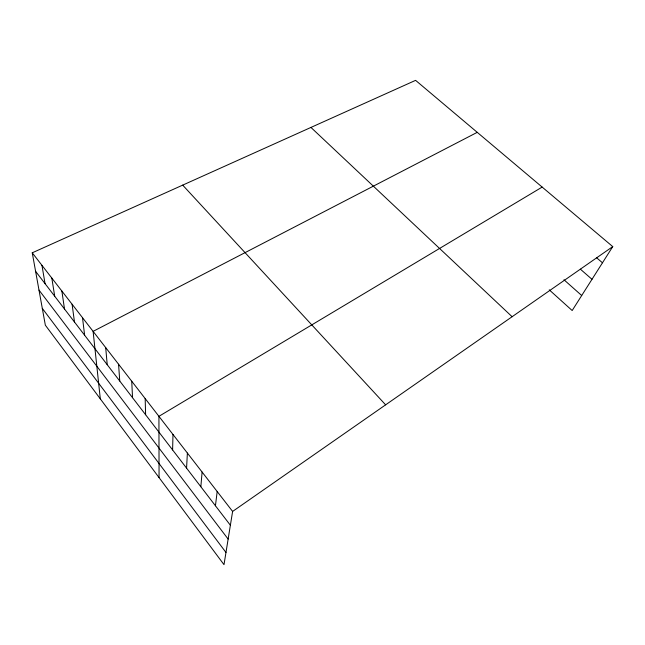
<?xml version="1.0" encoding="UTF-8"?>
<svg xmlns="http://www.w3.org/2000/svg" width="645" height="645" viewBox="0 0 645 645"><rect width="100%" height="100%" fill="white"/><g stroke="black" fill="none" stroke-linecap="round" stroke-linejoin="round"><path stroke-width="0.97" d="M172.61 449.944L172.989 434.48M186.566 468.133L187.381 453.056M200.845 486.741L202.103 472.059M215.438 505.769L217.18 491.514M612.75 246.608L232.611 511.437L224 564.649L45.344 325.193L32.25 252.808L415.59 80.351L612.75 246.608L572.171 310.535L549.242 289.831M542.163 187.082L158.928 416.323L159.065 477.614M477.244 132.338L93.106 331.361L100.306 398.86M596.496 257.669L602.47 262.797M580.395 269.183L591.989 279.309M563.956 279.753L581.701 295.523M310.938 127.428L512.114 316.719M182.696 185.123L385.629 404.834M32.25 252.808L232.611 511.437M35.604 271.335L230.378 525.24M38.998 290.089L228.136 539.091M42.304 308.375L225.976 552.459M41.949 265.329L45.069 283.679M51.818 278.068L54.704 296.24M61.864 291.032L64.508 309.011M72.095 304.238L74.481 322.016M82.504 317.679L84.624 335.247M105.699 347.623L107.223 364.699M118.575 364.24L119.744 381.026M131.733 381.219L132.539 397.699M145.173 398.578L145.609 414.735"/></g></svg>
